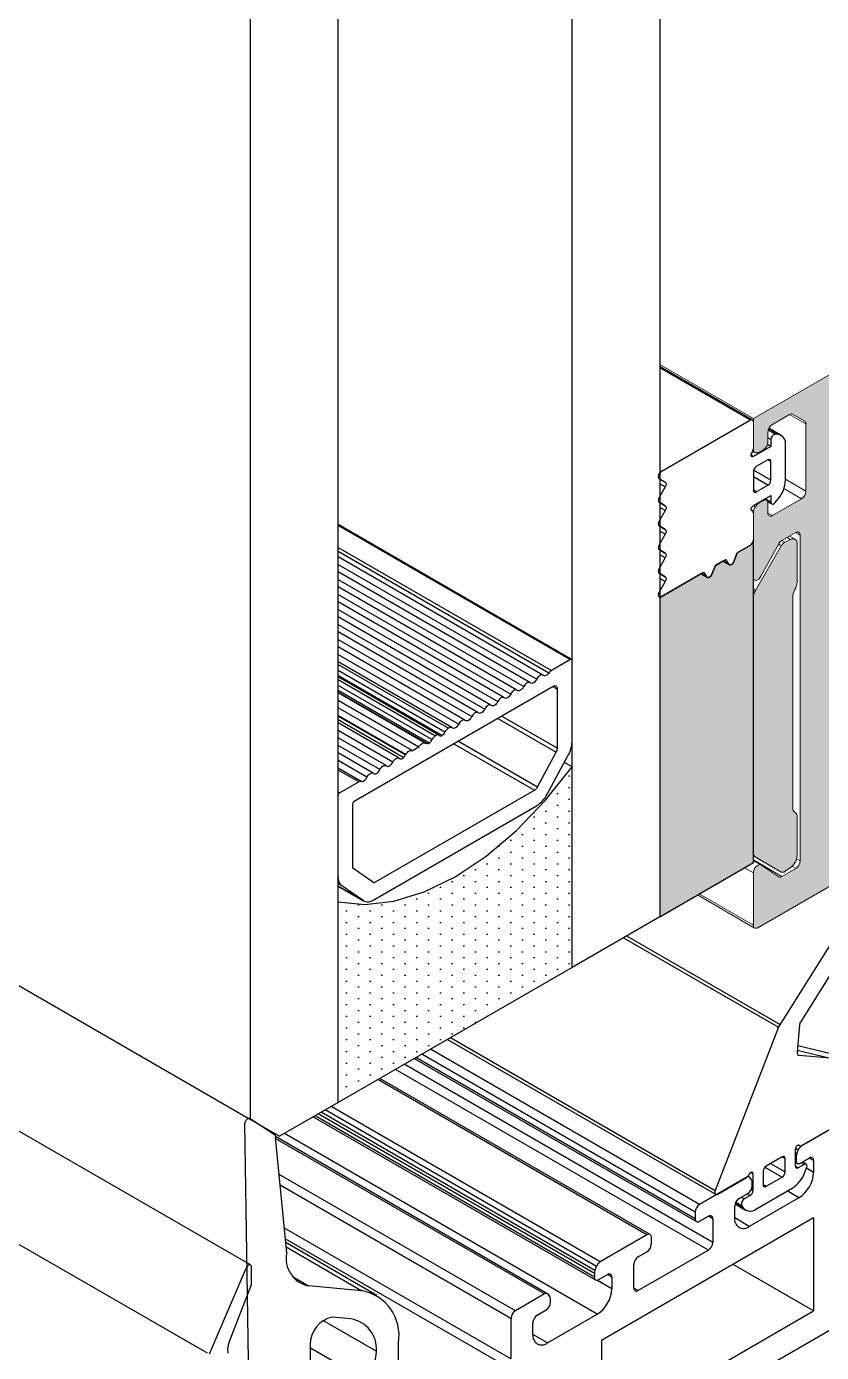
# Model space of a CAD drawing. Header units: millimetres. Extents: x 12 to 3612, y 18 to 315.
# Drawn here: x 387.4 to 408.93, y 97.97 to 133.88 of the extents above; entities that cross this region are included whole.
import ezdxf

# ---------------------------------------------------------------- set-up
doc = ezdxf.new("R2010")
doc.units = ezdxf.units.MM
doc.linetypes.add('SLD-Katı', pattern=[0])
doc.layers.add('Aksesuar', color=7, linetype='Continuous')

# ---------------------------------------------------------------- blocks, each defined once
blk = doc.blocks.new('MN50ICV_F.G.')
h = blk.add_hatch(color=253)
h.paths.add_polyline_path([(-51.819, 409.517), (-51.819, 412.536, -0.243738), (-51.7, 412.741), (-48.175, 414.776, -0.690003), (-48.056, 414.708), (-48.056, 413.061, 0.267682), (-48.021, 412.984), (-47.932, 412.933, -0.26749), (-47.898, 412.856), (-47.898, 412.489, -0.127991), (-47.932, 412.372), (-48.021, 412.218, 0.128085), (-48.056, 412.101), (-48.056, 411.781, 0.689964), (-47.858, 411.666), (-46.416, 412.499, 0.16346), (-46.313, 412.627), (-46.29, 412.686, 0.0915), (-46.274, 412.764), (-46.274, 413.13, 0.689886), (-46.393, 413.198), (-46.789, 412.969, 0.050071), (-46.82, 412.947), (-47.233, 412.581), (-47.264, 412.558), (-47.295, 412.545), (-47.323, 412.542), (-47.348, 412.55), (-47.367, 412.567), (-47.379, 412.594), (-47.383, 412.627), (-47.379, 412.665), (-47.268, 413.206, 0.050236), (-47.264, 413.244), (-47.264, 413.382, 0.065205), (-47.268, 413.415), (-47.379, 413.828, -0.296108), (-47.264, 414.067), (-43.422, 416.285), (-43.304, 416.491), (-43.185, 416.422), (-39.343, 418.64), (-39.316, 418.652), (-39.29, 418.656), (-39.268, 418.652), (-39.249, 418.641), (-39.235, 418.622), (-39.226, 418.597), (-39.224, 418.567), (-39.228, 418.534), (-39.339, 417.993, 0.050309), (-39.343, 417.955), (-39.343, 417.816, 0.065255), (-39.339, 417.783), (-39.228, 417.37, -0.345646), (-39.374, 417.118), (-39.787, 417.007, 0.06496), (-39.818, 416.994), (-40.214, 416.765, 0.243699), (-40.333, 416.559), (-40.333, 416.193, 0.152556), (-40.317, 416.134), (-40.294, 416.101, 0.407634), (-40.191, 416.092), (-38.907, 416.834, 0.243719), (-38.709, 417.177), (-38.709, 418.161, -0.128023), (-38.675, 418.278), (-38.586, 418.431, 0.128085), (-38.551, 418.549), (-38.551, 419.097), (-37.244, 419.852), (-37.244, 419.558), (-37.242, 419.524), (-37.235, 419.494), (-37.223, 419.468), (-37.208, 419.447), (-37.189, 419.431), (-37.166, 419.421), (-37.141, 419.417), (-37.114, 419.418), (-36.928, 419.447, 0.316635), (-36.769, 419.668), (-36.769, 420.126), (-36.095, 420.515), (-36.095, 413.657), (-36.769, 413.268), (-36.769, 413.68), (-36.773, 413.713), (-36.785, 413.739), (-36.803, 413.757), (-36.828, 413.764), (-36.857, 413.761), (-36.887, 413.748), (-36.918, 413.726), (-36.947, 413.696), (-37.105, 413.499, 0.16349), (-37.165, 413.346), (-37.165, 412.793), (-37.165, 412.32, 0.080954), (-37.165, 412.296, 0.316258), (-37.105, 412.235), (-36.947, 412.221, 0.363865), (-36.769, 412.443), (-36.769, 412.626), (-36.293, 412.9, -0.689954), (-36.095, 412.786), (-36.095, 411.231, -0.243719), (-36.293, 410.888), (-36.769, 410.613), (-36.769, 410.796), (-36.773, 410.83), (-36.785, 410.856), (-36.803, 410.873), (-36.828, 410.881), (-36.857, 410.878), (-36.887, 410.865), (-36.918, 410.843), (-36.947, 410.812), (-37.105, 410.615, 0.16349), (-37.165, 410.462), (-37.165, 409.927), (-37.165, 409.836), (-35.501, 410.796, 0.243736), (-35.382, 411.002), (-35.382, 436.019), (-55.383, 424.473), (-55.383, 424.397, -0.080558), (-55.383, 424.381), (-55.383, 423.644), (-55.383, 423.63, 0.40761), (-55.324, 423.546), (-55.284, 423.542, 0.152561), (-55.225, 423.558), (-55.106, 423.627, 0.24371), (-54.987, 423.832), (-54.987, 424.107, -0.243711), (-54.868, 424.313), (-54.403, 424.581, -0.267609), (-54.319, 424.59), (-53.992, 424.401, -0.267569), (-53.957, 424.324), (-53.957, 422.506, -0.243728), (-54.076, 422.3), (-54.868, 421.843, -0.69), (-54.987, 421.912), (-54.987, 422.186, 0.689978), (-55.106, 422.255), (-55.225, 422.186, 0.091545), (-55.284, 422.133), (-55.324, 422.084, 0.162705), (-55.383, 421.932, -0.07011), (-55.383, 421.917), (-55.383, 421.18), (-55.383, 420.174), (-55.378, 420.136), (-55.362, 420.108), (-55.338, 420.092), (-55.308, 420.09), (-55.273, 420.1), (-55.238, 420.124), (-55.205, 420.157), (-55.177, 420.199), (-54.694, 421.077, -0.132743), (-54.607, 421.171), (-54.235, 421.386, -0.689932), (-54.116, 421.317), (-54.116, 412.49, -0.243729), (-54.235, 412.284), (-54.607, 412.069, -0.285132), (-54.694, 412.063), (-55.177, 412.382), (-55.205, 412.392), (-55.238, 412.388), (-55.273, 412.37), (-55.308, 412.341), (-55.338, 412.303), (-55.362, 412.259), (-55.378, 412.214), (-55.383, 412.17), (-55.383, 410.752, 0.689978), (-55.264, 410.684), (-52.73, 412.147, -0.690003), (-52.611, 412.078), (-52.611, 409.06, 0.689991), (-52.492, 408.991), (-51.937, 409.311, 0.243734)])
h.paths.add_polyline_path([(-53.324, 424.838), (-36.095, 434.784), (-36.095, 421.43), (-38.432, 420.081, -0.689997), (-38.551, 420.149), (-38.551, 421.018, 0.689997), (-38.67, 421.087), (-39.145, 420.812, 0.243736), (-39.264, 420.607), (-39.264, 419.738, -0.243734), (-39.383, 419.532), (-47.422, 414.891), (-47.422, 415.897, 0.690003), (-47.541, 415.965), (-53.324, 412.627)], flags=16)
for color, points in [(254, [(-54.314, 413.934), (-54.314, 419.644, -0.129387), (-54.254, 419.842, 0.1294), (-54.195, 420.04), (-54.195, 421.073), (-54.198, 421.113), (-54.208, 421.148), (-54.225, 421.177), (-54.247, 421.197), (-54.274, 421.21), (-54.305, 421.214), (-54.34, 421.21), (-54.376, 421.196), (-54.53, 421.123, 0.14646), (-54.625, 421.029), (-55.325, 419.815, 0.12804), (-55.383, 419.62), (-55.383, 412.724, 0.267603), (-55.325, 412.595), (-54.625, 412.191, 0.284943), (-54.53, 412.206), (-54.376, 412.31, 0.228615), (-54.195, 412.643), (-54.195, 413.676, 0.272522), (-54.254, 413.805, -0.272567)]), (0, [(-55.383, 412.724), (-55.383, 421.18, -0.243727), (-55.462, 421.043), (-55.817, 420.838), (-55.909, 420.602), (-55.921, 420.576), (-55.938, 420.552), (-55.957, 420.532), (-55.977, 420.517), (-55.998, 420.508), (-56.017, 420.506), (-56.033, 420.511), (-56.208, 420.612), (-56.411, 420.495), (-56.503, 420.259), (-56.515, 420.233), (-56.532, 420.209), (-56.551, 420.189), (-56.571, 420.174), (-56.592, 420.165), (-56.611, 420.163), (-56.627, 420.168), (-56.802, 420.269), (-57.878, 419.648), (-57.901, 419.639), (-57.918, 419.638), (-57.918, 410.981), (-55.383, 412.445), (-55.383, 412.696, -0.049093)])]:
    blk.add_hatch(color=color).paths.add_polyline_path(points)
at = {"layer": 'Aksesuar'}
h = blk.add_hatch(dxfattribs=at)
h.set_pattern_fill('DOTS', color=253, scale=0.2, angle=90)
h.set_pattern_definition([(90, (1216.48986, -6036.8666), (-0.3175, 0.15875), [0, -0.3175])])
h.paths.add_polyline_path([(-66.631, 405.951), (-60.294, 409.609), (-60.294, 415.041), (-61.02, 414.129), (-61.802, 413.316), (-62.623, 412.623), (-63.463, 412.064), (-64.302, 411.653), (-65.123, 411.399), (-65.905, 411.308), (-66.631, 411.383)])
at = {"color": 35}
for p, q in [((-139.345, 446.1), (-69.007, 405.494)), ((-69.009, 401.55), (-142.724, 444.148)), ((-55.406, 424.433), (-57.918, 425.882)), ((-55.462, 424.427), (-57.918, 425.845)), ((-55.462, 424.427), (-57.878, 423.032)), ((-54.789, 424.049), (-54.98, 424.159)), ((-54.71, 424.042), (-54.968, 424.191)), ((-54.628, 424.016), (-54.961, 424.209)), ((-54.908, 423.718), (-55.383, 423.444)), ((-54.908, 423.718), (-54.998, 423.77)), ((-54.908, 423.901), (-54.987, 423.947)), ((-54.908, 423.901), (-54.908, 423.718)), ((-54.71, 424.042), (-54.789, 424.049)), ((-54.512, 422.807), (-54.512, 423.76)), ((-55.383, 423.444), (-55.442, 423.478)), ((-54.987, 423.352), (-55.304, 423.169)), ((-54.908, 423.306), (-54.987, 423.352)), ((-57.878, 423.032), (-57.918, 423.055)), ((-55.383, 423.032), (-55.383, 422.529)), ((-54.908, 422.803), (-55.376, 423.074)), ((-54.908, 422.803), (-54.908, 423.306)), ((-57.934, 422.844), (-57.769, 422.748)), ((-57.769, 422.748), (-57.918, 422.834)), ((-57.769, 422.619), (-57.918, 422.705)), ((-54.987, 422.666), (-55.383, 422.895)), ((-55.304, 422.483), (-54.987, 422.666)), ((-57.769, 422.619), (-57.934, 422.333)), ((-55.304, 422.483), (-55.383, 422.529)), ((-55.383, 422.117), (-54.908, 422.392)), ((-54.908, 422.209), (-55.066, 422.3)), ((-54.908, 422.392), (-54.908, 422.209)), ((-54.789, 422.198), (-54.71, 422.297)), ((-57.934, 422.204), (-57.769, 422.108)), ((-57.769, 421.979), (-57.934, 421.693)), ((-57.769, 422.108), (-57.918, 422.194)), ((-57.769, 421.979), (-57.918, 422.065)), ((-55.406, 421.969), (-55.435, 421.985)), ((-55.417, 421.973), (-55.432, 421.981)), ((-54.991, 422.219), (-54.885, 422.158)), ((-57.934, 421.563), (-57.769, 421.468)), ((-57.769, 421.468), (-57.918, 421.554)), ((-57.769, 421.339), (-57.934, 421.052)), ((-57.769, 421.339), (-57.918, 421.424)), ((-57.934, 420.923), (-57.769, 420.828)), ((-57.769, 420.828), (-57.918, 420.914)), ((-55.909, 420.602), (-55.817, 420.838)), ((-57.769, 420.698), (-57.934, 420.412)), ((-57.769, 420.698), (-57.918, 420.784)), ((-56.503, 420.259), (-56.411, 420.495)), ((-56.411, 420.495), (-56.137, 420.653)), ((-56.208, 420.612), (-56.033, 420.511)), ((-56.046, 420.523), (-56.204, 420.614)), ((-56.137, 420.653), (-56.046, 420.523)), ((-57.934, 420.283), (-57.769, 420.187)), ((-57.769, 420.187), (-57.918, 420.273)), ((-57.769, 420.058), (-57.918, 420.144)), ((-57.878, 419.648), (-56.731, 420.31)), ((-56.802, 420.269), (-56.627, 420.168)), ((-56.64, 420.18), (-56.798, 420.271)), ((-56.731, 420.31), (-56.64, 420.18)), ((-57.769, 420.058), (-57.934, 419.772)), ((-54.717, 407.955), (-52.807, 410.996)), ((-58.817, 410.462), (-54.655, 408.06)), ((-58.902, 410.413), (-54.703, 407.989)), ((-53.185, 409.595), (-54.109, 408.123)), ((-54.703, 407.989), (-56.418, 403.569)), ((-54.135, 408.042), (-54.197, 407.322)), ((-63.671, 407.66), (-56.405, 403.466)), ((-63.588, 407.708), (-56.418, 403.569)), ((-54.193, 407.369), (-53.29, 407.149)), ((-54.182, 407.495), (-53.204, 407.257)), ((-53.29, 407.149), (-54.15, 407.226)), ((-69.017, 405.52), (-68.355, 405.082)), ((-68.968, 393.016), (-69.154, 405.382)), ((-68.024, 401.877), (-68.323, 405.002)), ((-54.244, 404.23), (-54.244, 404.687)), ((-54.601, 404.481), (-55.037, 404.229)), ((-54.601, 404.481), (-54.521, 404.435)), ((-54.521, 404.069), (-54.521, 404.435)), ((-54.087, 404.32), (-54.008, 404.275)), ((-53.952, 404.28), (-54.054, 404.339)), ((-55.453, 404.058), (-55.394, 404.023)), ((-55.394, 404.023), (-55.394, 403.566)), ((-55.117, 404.092), (-55.117, 403.726)), ((-55.069, 404.203), (-54.601, 403.932)), ((-54.918, 404.298), (-54.521, 404.069)), ((-54.244, 404.23), (-54.165, 404.184)), ((-54.008, 404.275), (-54.165, 404.184)), ((-53.985, 404.059), (-53.939, 404.177)), ((-56.349, 403.472), (-55.567, 403.923)), ((-55.311, 403.065), (-54.328, 403.632)), ((-55.117, 403.726), (-55.037, 403.68)), ((-55.037, 403.68), (-54.601, 403.932)), ((-55.858, 403.252), (-55.7, 403.16)), ((-55.711, 403.383), (-55.631, 403.337)), ((-55.473, 403.429), (-55.631, 403.337)), ((-55.552, 403.474), (-55.473, 403.429)), ((-55.439, 403.592), (-55.394, 403.566)), ((-55.879, 403.203), (-55.591, 403.037)), ((-55.872, 403.221), (-55.654, 403.095)), ((-55.7, 403.16), (-55.654, 403.095)), ((-65.578, 400.728), (-68.051, 402.155)), ((-68.039, 402.039), (-65.988, 400.854)), ((-67.865, 401.234), (-67.431, 400.983)), ((-65.988, 400.854), (-67.431, 400.983)), ((-67.034, 400.051), (-65.595, 399.22)), ((-66.285, 400.089), (-66.789, 400.134)), ((-67.383, 397.833), (-67.383, 399.395)), ((-67.383, 399.305), (-65.99, 398.5)), ((-64.998, 398.616), (-64.998, 399.446))]:
    blk.add_line(p, q, dxfattribs=at)
blk.add_line((-70.169, 399.159), (-145.469, 442.563))
at = {"color": 7, "linetype": 'SLD-Katı', "lineweight": 15, "ltscale": 10}
for p, q in [((-55.383, 424.473), (-35.382, 436.019)), ((-55.383, 424.473), (-57.918, 425.936)), ((-55.383, 423.63), (-55.383, 424.473)), ((-54.868, 424.313), (-54.403, 424.581)), ((-54.319, 424.59), (-53.992, 424.401)), ((-55.383, 423.644), (-55.383, 424.381)), ((-54.987, 423.832), (-54.987, 424.107)), ((-53.957, 422.506), (-53.957, 424.324)), ((-55.398, 423.582), (-55.348, 423.553)), ((-55.284, 423.542), (-55.324, 423.546)), ((-55.225, 423.558), (-55.106, 423.627)), ((-55.022, 422.263), (-55.076, 422.294)), ((-54.868, 421.843), (-54.076, 422.3)), ((-55.383, 421.931), (-55.383, 420.174)), ((-55.383, 421.18), (-55.383, 421.917)), ((-55.324, 422.084), (-55.284, 422.133)), ((-55.225, 422.186), (-55.106, 422.255)), ((-54.987, 422.186), (-54.987, 421.912)), ((-54.607, 421.171), (-54.235, 421.386)), ((-54.376, 421.196), (-54.53, 421.123)), ((-54.253, 421.201), (-54.403, 421.288)), ((-54.116, 421.317), (-54.116, 412.49)), ((-54.625, 421.029), (-55.325, 419.815)), ((-55.177, 420.199), (-54.694, 421.077)), ((-54.195, 420.04), (-54.195, 421.073)), ((-55.383, 420.117), (-55.348, 420.097)), ((-55.383, 419.62), (-55.383, 412.724)), ((-54.314, 413.934), (-54.314, 419.644)), ((-57.918, 414.092), (-57.918, 414.092)), ((-57.918, 413.965), (-57.918, 413.965)), ((-54.195, 412.643), (-54.195, 413.676)), ((-54.625, 412.191), (-55.383, 412.629)), ((-55.325, 412.595), (-54.625, 412.191)), ((-55.18, 412.384), (-55.383, 412.501)), ((-55.177, 412.382), (-54.694, 412.063)), ((-54.235, 412.284), (-54.607, 412.069)), ((-54.53, 412.206), (-54.376, 412.31)), ((-57.918, 412.159), (-57.918, 412.159)), ((-55.383, 412.17), (-55.383, 410.752)), ((-55.264, 410.684), (-52.73, 412.147)), ((-56.898, 411.57), (-55.348, 410.675))]:
    blk.add_line(p, q, dxfattribs=at)
at = {"color": 8, "linetype": 'SLD-Katı', "lineweight": 15, "ltscale": 10}
for p, q in [((-53.957, 424.324), (-54.403, 424.581)), ((-53.992, 424.401), (-54.321, 424.591)), ((-55.383, 423.63), (-55.384, 423.631)), ((-53.957, 422.506), (-54.512, 422.826)), ((-54.076, 422.3), (-54.554, 422.576)), ((-55.383, 421.931), (-55.384, 421.932)), ((-55.324, 422.084), (-55.382, 422.118)), ((-55.284, 422.133), (-55.32, 422.154)), ((-55.225, 422.186), (-55.244, 422.197)), ((-55.106, 422.255), (-55.126, 422.266)), ((-54.868, 421.843), (-54.987, 421.912)), ((-54.376, 421.196), (-54.469, 421.25)), ((-54.116, 421.317), (-54.235, 421.386)), ((-54.625, 421.029), (-54.697, 421.071)), ((-54.53, 421.123), (-54.61, 421.169)), ((-55.325, 419.815), (-55.383, 419.849)), ((-57.918, 414.187), (-57.918, 414.187)), ((-57.918, 414.092), (-57.918, 414.092)), ((-57.918, 413.633), (-57.918, 413.633)), ((-55.325, 412.595), (-55.383, 412.629)), ((-55.383, 412.17), (-55.621, 412.307)), ((-54.607, 412.069), (-55.383, 412.517)), ((-54.235, 412.284), (-54.335, 412.343)), ((-54.116, 412.49), (-54.21, 412.545)), ((-57.918, 412.216), (-57.918, 412.216)), ((-55.383, 410.752), (-56.849, 411.598))]:
    blk.add_line(p, q, dxfattribs=at)
at = {"color": 30}
for p, q in [((-55.817, 420.838), (-55.462, 421.043)), ((-54.156, 404.798), (-54.127, 404.781)), ((-54.151, 404.797), (-54.136, 404.788))]:
    blk.add_line(p, q, dxfattribs=at)
at = {"color": 31}
for p, q in [((-56.958, 402.983), (-64.365, 407.259)), ((-56.839, 403.189), (-64.127, 407.397)), ((-56.601, 401.954), (-65.078, 406.848)), ((-56.482, 402.16), (-64.84, 406.985)), ((-64.573, 407.14), (-56.923, 402.723)), ((-56.958, 402.8), (-64.523, 407.168)), ((-58.265, 402.366), (-65.553, 406.573)), ((-58.181, 402.374), (-65.504, 406.602)), ((-59.53, 401.635), (-66.819, 405.843)), ((-67.305, 405.562), (-59.656, 401.146)), ((-59.69, 401.223), (-67.256, 405.59)), ((-59.69, 401.323), (-67.169, 405.641)), ((-59.675, 401.401), (-67.094, 405.684)), ((-59.633, 401.507), (-66.981, 405.749)), ((-54.071, 404.787), (-52.867, 405.482)), ((-52.799, 405.521), (-54.065, 404.79)), ((-59.611, 400.217), (-68.088, 405.11)), ((-60.955, 400.773), (-68.323, 405.027)), ((-61.039, 400.765), (-68.32, 404.968)), ((-54.168, 404.662), (-54.242, 404.705)), ((-54.209, 404.556), (-54.244, 404.576)), ((-54.225, 404.478), (-54.244, 404.489)), ((-54.225, 404.378), (-54.244, 404.389)), ((-54.244, 404.332), (-54.19, 404.301)), ((-54.225, 404.478), (-54.225, 404.378)), ((-54.209, 404.556), (-54.168, 404.662)), ((-54.106, 404.309), (-53.868, 404.446)), ((-53.75, 404.378), (-53.868, 404.446)), ((-53.75, 404.378), (-53.75, 404.058)), ((-61.829, 400.308), (-68.227, 404.002)), ((-53.75, 404.058), (-53.942, 404.169)), ((-61.948, 400.102), (-68.199, 403.711)), ((-55.573, 403.92), (-56.839, 403.189)), ((-55.489, 403.928), (-55.532, 403.953)), ((-55.429, 403.852), (-55.47, 403.91)), ((-55.413, 403.692), (-55.413, 403.792)), ((-55.77, 403.349), (-55.532, 403.486)), ((-54.146, 403.372), (-55.492, 402.594)), ((-54.146, 403.372), (-54.463, 403.555)), ((-56.958, 402.983), (-56.958, 402.8)), ((-55.888, 402.823), (-55.888, 403.143)), ((-61.948, 399.005), (-68.088, 402.55)), ((-53.75, 402.823), (-59.492, 399.508)), ((-56.839, 402.732), (-56.601, 402.869)), ((-56.482, 402.8), (-56.601, 402.869)), ((-56.482, 402.8), (-56.482, 402.16)), ((-55.492, 402.594), (-55.888, 402.823)), ((-53.75, 402.823), (-53.75, 400.307)), ((-62.067, 398.799), (-68.061, 402.259)), ((-58.265, 402.366), (-59.53, 401.635)), ((-58.146, 402.114), (-58.146, 402.297)), ((-56.601, 401.954), (-58.502, 400.857)), ((-58.502, 401.771), (-58.265, 401.909)), ((-50.264, 401.542), (-66.582, 392.122)), ((-59.675, 401.401), (-59.633, 401.507)), ((-58.621, 400.925), (-58.621, 401.566)), ((-53.75, 400.307), (-55.928, 401.565)), ((-59.69, 401.323), (-59.69, 401.223)), ((-59.215, 400.902), (-59.623, 401.138)), ((-59.572, 401.154), (-59.334, 401.291)), ((-59.215, 401.223), (-59.334, 401.291)), ((-59.215, 401.223), (-59.215, 400.902)), ((-61.039, 400.765), (-61.829, 400.308)), ((-60.895, 400.697), (-60.936, 400.755)), ((-58.502, 400.857), (-58.621, 400.925)), ((-60.879, 400.537), (-60.879, 400.637)), ((-61.948, 400.102), (-61.948, 399.005)), ((-61.235, 400.194), (-60.997, 400.331)), ((-60.958, 399.439), (-59.611, 400.217)), ((-59.492, 396.992), (-53.75, 400.307)), ((-61.354, 399.668), (-61.354, 399.988)), ((-60.958, 399.439), (-61.354, 399.668)), ((-59.492, 399.508), (-59.492, 396.992))]:
    blk.add_line(p, q, dxfattribs=at)
at = {"color": 35, "flags": 128}
for points in [[(-55.383, 423.444), (-55.402, 423.436), (-55.418, 423.437), (-55.431, 423.445), (-55.44, 423.459), (-55.442, 423.479), (-55.439, 423.502), (-55.431, 423.526), (-55.417, 423.549)], [(-57.878, 423.032), (-57.901, 423.015), (-57.922, 422.992), (-57.939, 422.964), (-57.951, 422.934), (-57.957, 422.904), (-57.956, 422.878), (-57.948, 422.857), (-57.934, 422.844)], [(-57.769, 422.748), (-57.759, 422.74), (-57.752, 422.729), (-57.747, 422.714), (-57.746, 422.697), (-57.747, 422.678), (-57.752, 422.659), (-57.759, 422.639), (-57.769, 422.619)], [(-57.934, 422.333), (-57.944, 422.313), (-57.951, 422.293), (-57.956, 422.274), (-57.957, 422.255), (-57.956, 422.238), (-57.951, 422.223), (-57.944, 422.212), (-57.934, 422.204)], [(-57.769, 422.108), (-57.759, 422.1), (-57.752, 422.088), (-57.747, 422.074), (-57.746, 422.057), (-57.747, 422.038), (-57.752, 422.018), (-57.759, 421.998), (-57.769, 421.979)], [(-55.417, 421.973), (-55.431, 421.98), (-55.439, 421.994), (-55.442, 422.014), (-55.44, 422.037), (-55.431, 422.061), (-55.418, 422.084), (-55.402, 422.103), (-55.383, 422.117)], [(-54.908, 422.209), (-54.905, 422.187), (-54.897, 422.169), (-54.885, 422.158), (-54.868, 422.153), (-54.849, 422.154), (-54.829, 422.163), (-54.808, 422.178), (-54.789, 422.198)], [(-57.934, 421.693), (-57.944, 421.673), (-57.951, 421.653), (-57.956, 421.633), (-57.957, 421.615), (-57.956, 421.598), (-57.951, 421.583), (-57.944, 421.571), (-57.934, 421.563)], [(-57.769, 421.468), (-57.759, 421.46), (-57.752, 421.448), (-57.747, 421.434), (-57.746, 421.417), (-57.747, 421.398), (-57.752, 421.378), (-57.759, 421.358), (-57.769, 421.339)], [(-57.934, 421.052), (-57.944, 421.033), (-57.951, 421.013), (-57.956, 420.993), (-57.957, 420.974), (-57.956, 420.957), (-57.951, 420.943), (-57.944, 420.931), (-57.934, 420.923)], [(-57.769, 420.828), (-57.759, 420.819), (-57.752, 420.808), (-57.747, 420.793), (-57.746, 420.776), (-57.747, 420.758), (-57.752, 420.738), (-57.759, 420.718), (-57.769, 420.698)], [(-56.046, 420.523), (-56.033, 420.511), (-56.017, 420.506), (-55.998, 420.508), (-55.977, 420.517), (-55.957, 420.532), (-55.938, 420.552), (-55.921, 420.576), (-55.909, 420.602)], [(-57.934, 420.412), (-57.944, 420.393), (-57.951, 420.373), (-57.956, 420.353), (-57.957, 420.334), (-57.956, 420.317), (-57.951, 420.303), (-57.944, 420.291), (-57.934, 420.283)], [(-57.769, 420.187), (-57.759, 420.179), (-57.752, 420.168), (-57.747, 420.153), (-57.746, 420.136), (-57.747, 420.117), (-57.752, 420.098), (-57.759, 420.078), (-57.769, 420.058)], [(-56.64, 420.18), (-56.627, 420.168), (-56.611, 420.163), (-56.592, 420.165), (-56.571, 420.174), (-56.551, 420.189), (-56.532, 420.209), (-56.515, 420.233), (-56.503, 420.259)], [(-57.934, 419.772), (-57.948, 419.742), (-57.956, 419.712), (-57.957, 419.685), (-57.951, 419.662), (-57.939, 419.646), (-57.922, 419.638), (-57.901, 419.639), (-57.878, 419.648)], [(-54.197, 407.322), (-54.197, 407.303), (-54.195, 407.286), (-54.191, 407.269), (-54.186, 407.255), (-54.178, 407.244), (-54.169, 407.235), (-54.159, 407.229), (-54.15, 407.226)], [(-69.154, 405.382), (-69.15, 405.41), (-69.139, 405.44), (-69.123, 405.469), (-69.103, 405.494), (-69.08, 405.513), (-69.057, 405.524), (-69.035, 405.526), (-69.017, 405.52)], [(-55.394, 404.023), (-55.397, 404.043), (-55.405, 404.057), (-55.419, 404.065), (-55.435, 404.065), (-55.454, 404.057), (-55.472, 404.043), (-55.489, 404.023), (-55.502, 404)], [(-53.939, 404.177), (-53.931, 404.204), (-53.928, 404.229), (-53.931, 404.251), (-53.939, 404.268), (-53.952, 404.28), (-53.968, 404.285), (-53.987, 404.283), (-54.008, 404.275)], [(-56.418, 403.569), (-56.426, 403.542), (-56.429, 403.517), (-56.426, 403.495), (-56.418, 403.478), (-56.405, 403.466), (-56.389, 403.461), (-56.37, 403.463), (-56.349, 403.472)]]:
    blk.add_lwpolyline(points, dxfattribs=at)
at = {"color": 7, "linetype": 'SLD-Katı', "lineweight": 15, "ltscale": 10, "flags": 128}
for points in [[(-54.195, 421.073), (-54.198, 421.113), (-54.208, 421.148), (-54.225, 421.177), (-54.247, 421.197), (-54.274, 421.21), (-54.305, 421.214), (-54.34, 421.21), (-54.376, 421.196)], [(-55.177, 420.199), (-55.205, 420.157), (-55.238, 420.124), (-55.273, 420.1), (-55.308, 420.09), (-55.338, 420.092), (-55.362, 420.108), (-55.378, 420.136), (-55.383, 420.174)], [(-55.383, 412.17), (-55.378, 412.214), (-55.362, 412.259), (-55.338, 412.303), (-55.308, 412.341), (-55.273, 412.37), (-55.238, 412.388), (-55.205, 412.392), (-55.177, 412.382)]]:
    blk.add_lwpolyline(points, dxfattribs=at)
blk.add_lwpolyline([(-55.383, 412.724), (-55.383, 421.18, -0.243727), (-55.462, 421.043), (-55.817, 420.838), (-55.909, 420.602), (-55.921, 420.576), (-55.938, 420.552), (-55.957, 420.532), (-55.977, 420.517), (-55.998, 420.508), (-56.017, 420.506), (-56.033, 420.511), (-56.208, 420.612), (-56.411, 420.495), (-56.503, 420.259), (-56.515, 420.233), (-56.532, 420.209), (-56.551, 420.189), (-56.571, 420.174), (-56.592, 420.165), (-56.611, 420.163), (-56.627, 420.168), (-56.802, 420.269), (-57.878, 419.648), (-57.901, 419.639), (-57.918, 419.638), (-57.918, 410.981), (-55.383, 412.445), (-55.383, 412.696, -0.049093)], format="xyb", close=True)
at = {"color": 30, "flags": 128}
blk.add_lwpolyline([(-54.136, 404.788), (-54.149, 404.797), (-54.166, 404.797), (-54.184, 404.79), (-54.203, 404.776), (-54.219, 404.757), (-54.233, 404.734), (-54.241, 404.71), (-54.244, 404.687)], dxfattribs=at)
at = {"color": 35, "flags": 128}
blk.add_lwpolyline([(-69.614, 399.164), (-69.618, 399.27), (-69.601, 399.387), (-69.564, 399.508), (-68.988, 400.993, 0.091518), (-68.977, 401.047), (-68.977, 401.494), (-68.981, 401.52), (-68.992, 401.54), (-69.009, 401.55), (-69.031, 401.552), (-69.056, 401.543), (-69.08, 401.526), (-69.103, 401.501), (-69.122, 401.471), (-70.125, 399.134, 0.11616)], format="xyb", dxfattribs=at)
at = {"color": 35}
for centre, radius, start, end in [((-55.431, 424.389), 0.0489, 350.7886, 129.1969), ((-54.76, 423.904), 0.148, 101.2205, 181.1909), ((-54.755, 423.8), 0.246, 350.7482, 79.4533), ((-55.552, 423.651), 0.169, 322.9905, 357.5541), ((-54.956, 423.314), 0.0489, 350.7845, 129.2085), ((-55.211, 423.024), 0.172, 122.6015, 177.396), ((-55.08, 422.811), 0.172, 302.6068, 357.3945), ((-55.371, 422.847), 0.86, 320.2275, 357.3611), ((-55.335, 422.521), 0.0489, 170.7859, 309.2034), ((-55.434, 421.925), 0.051, 351.8373, 71.0935), ((-54.53, 407.923), 0.185, 132.3571, 158.9505), ((-53.951, 408.027), 0.185, 148.6393, 175.2872), ((-68.411, 405.013), 0.089, 352.7949, 50.6247), ((-54.57, 404.443), 0.0489, 350.7827, 129.2065), ((-54.945, 404.084), 0.172, 122.6061, 177.3939), ((-54.693, 404.077), 0.172, 302.6038, 357.3962), ((-54.791, 404.356), 0.86, 302.6395, 339.7727), ((-54.196, 404.222), 0.0489, 170.7868, 309.2024), ((-55.068, 403.718), 0.0489, 170.7868, 309.2024), ((-55.56, 403.208), 0.148, 118.8103, 198.7776), ((-55.566, 403.574), 0.172, 302.6038, 357.3962), ((-55.467, 403.255), 0.246, 220.532, 309.2455), ((-67.283, 401.725), 0.756, 168.4216, 258.7492), ((-66.213, 399.644), 1.232, 350.7476, 79.4536), ((-66.646, 399.41), 0.738, 101.2179, 181.193), ((-66.415, 399.278), 0.822, 355.9827, 80.8662), ((-66.445, 399.218), 0.85, 302.3586, 0.1159)]:
    blk.add_arc(centre, radius, start, end, dxfattribs=at)
at = {"color": 7, "linetype": 'SLD-Katı', "lineweight": 15, "ltscale": 100}
for centre, radius, start, end in [((-54.353, 424.513), 0.0845, 65.6873, 125.6146), ((-54.729, 424.095), 0.258, 122.6072, 177.3937), ((-54.041, 424.333), 0.0845, 354.3826, 54.3013), ((-55.245, 423.844), 0.258, 302.6073, 357.3935), ((-55.31, 423.618), 0.0739, 170.7496, 259.4548), ((-55.28, 423.645), 0.103, 267.6484, 302.3453), ((-55.059, 422.198), 0.0734, 350.7862, 129.2055), ((-54.215, 422.518), 0.258, 302.6053, 357.3955), ((-55.125, 421.919), 0.258, 140.2296, 177.3596), ((-55.112, 421.999), 0.219, 121.1018, 142.0241), ((-54.915, 421.9), 0.0734, 170.782, 309.2048), ((-54.188, 421.329), 0.0734, 350.7873, 129.1995), ((-54.477, 420.963), 0.245, 122.0633, 152.309), ((-54.42, 420.918), 0.232, 118.2678, 151.5969), ((-54.979, 419.606), 0.404, 148.8566, 178.0422), ((-53.909, 419.63), 0.405, 148.522, 178.0115), ((-54.6, 420.054), 0.405, 328.5207, 358.0131), ((-54.174, 413.92), 0.14, 174.2337, 235.2199), ((-54.334, 413.69), 0.14, 354.2371, 55.2138), ((-55.243, 412.71), 0.141, 174.3788, 234.3048), ((-54.63, 412.664), 0.435, 305.6889, 357.1985), ((-54.374, 412.502), 0.258, 302.6044, 357.3948), ((-54.656, 412.136), 0.0826, 242.4712, 306.1295), ((-54.589, 412.274), 0.0906, 247.1139, 310.732), ((-55.311, 410.741), 0.0734, 170.7862, 309.2055)]:
    blk.add_arc(centre, radius, start, end, dxfattribs=at)
at = {"color": 30}
for centre, radius, start, end in [((-55.555, 421.188), 0.172, 302.6056, 357.3956), ((-54.103, 404.827), 0.051, 228.8949, 308.1546), ((-55.658, 404.066), 0.169, 302.4519, 337.0041)]:
    blk.add_arc(centre, radius, start, end, dxfattribs=at)
at = {"color": 31}
for centre, radius, start, end in [((-53.926, 404.573), 0.258, 122.6339, 159.7758), ((-54.152, 404.366), 0.0734, 170.7865, 309.2077), ((-54.006, 404.474), 0.219, 157.9782, 178.8901), ((-53.822, 404.39), 0.0734, 350.7865, 129.1954), ((-54.61, 404.097), 0.861, 302.6053, 357.3944), ((-55.526, 403.862), 0.0739, 40.5273, 129.2544), ((-55.671, 403.704), 0.258, 302.6035, 357.3957), ((-55.516, 403.797), 0.103, 357.6451, 32.3566), ((-55.63, 403.131), 0.258, 122.6094, 177.3931), ((-56.7, 402.971), 0.258, 122.6035, 177.3957), ((-56.555, 402.812), 0.0734, 350.7865, 129.1954), ((-56.885, 402.789), 0.0734, 170.7843, 309.2074), ((-55.647, 402.784), 0.245, 170.7867, 309.2033), ((-58.218, 402.309), 0.0734, 350.7865, 129.2077), ((-58.404, 402.126), 0.258, 302.6035, 357.3949), ((-56.74, 402.172), 0.258, 302.6035, 357.3957), ((-59.391, 401.418), 0.258, 122.6343, 159.7754), ((-58.363, 401.554), 0.258, 122.6094, 177.3923), ((-59.618, 401.211), 0.0734, 170.7843, 309.2074), ((-59.472, 401.319), 0.219, 157.9806, 178.8914), ((-59.288, 401.234), 0.0734, 350.7887, 129.1956), ((-60.992, 400.707), 0.0739, 40.5286, 129.2553), ((-60.075, 400.942), 0.861, 302.6056, 357.3939), ((-58.549, 400.914), 0.0734, 170.7865, 309.2077), ((-61.137, 400.549), 0.258, 302.6035, 357.3957), ((-60.982, 400.641), 0.103, 357.6499, 32.3456), ((-61.69, 400.091), 0.258, 122.6045, 177.3939), ((-61.096, 399.976), 0.258, 122.6103, 177.3922), ((-61.112, 399.629), 0.245, 170.7876, 309.2031)]:
    blk.add_arc(centre, radius, start, end, dxfattribs=at)
at = {"layer": 'Aksesuar', "color": 143}
for p, q in [((-57.918, 494.038), (-57.918, 410.981)), ((-60.294, 409.609), (-60.294, 492.666)), ((-66.631, 405.951), (-66.631, 489.008)), ((-69.007, 405.494), (-69.007, 487.636)), ((-60.306, 417.948), (-66.631, 421.6)), ((-66.631, 421.581), (-60.334, 417.945)), ((-66.631, 420.983), (-60.852, 417.646)), ((-66.631, 420.877), (-60.921, 417.581)), ((-61.083, 417.525), (-66.631, 420.727)), ((-66.631, 420.523), (-61.25, 417.416)), ((-61.436, 417.321), (-66.631, 420.321)), ((-66.631, 420.116), (-61.602, 417.213)), ((-61.788, 417.118), (-66.631, 419.914)), ((-66.631, 419.709), (-61.955, 417.01)), ((-62.14, 416.915), (-66.631, 419.507)), ((-66.631, 419.302), (-62.307, 416.806)), ((-62.493, 416.711), (-66.631, 419.1)), ((-66.631, 418.895), (-62.66, 416.603)), ((-62.845, 416.508), (-66.631, 418.693)), ((-66.631, 418.489), (-63.012, 416.399)), ((-63.197, 416.304), (-66.631, 418.287)), ((-66.631, 418.082), (-63.364, 416.196)), ((-63.55, 416.101), (-66.631, 417.88)), ((-66.631, 417.814), (-63.639, 416.087)), ((-63.737, 415.981), (-66.631, 417.651)), ((-60.334, 417.945), (-60.852, 417.646)), ((-60.294, 415.721), (-60.294, 417.922)), ((-63.815, 415.886), (-66.631, 417.512)), ((-63.902, 415.898), (-66.631, 417.473)), ((-66.631, 417.407), (-63.991, 415.883)), ((-64.089, 415.777), (-66.631, 417.244)), ((-64.167, 415.683), (-66.631, 417.105)), ((-66.631, 417.066), (-64.222, 415.675)), ((-64.275, 415.682), (-66.631, 417.042)), ((-60.809, 417.214), (-66.195, 414.104)), ((-60.809, 417.214), (-60.69, 417.145)), ((-60.69, 415.546), (-60.69, 417.145)), ((-64.442, 415.574), (-66.631, 416.838)), ((-64.627, 415.479), (-66.631, 416.636)), ((-64.794, 415.37), (-66.631, 416.431)), ((-66.631, 416.413), (-64.809, 415.362)), ((-66.631, 416.324), (-64.849, 415.295)), ((-64.979, 415.275), (-66.631, 416.229)), ((-62.305, 416.35), (-60.721, 415.435)), ((-62.194, 416.414), (-60.69, 415.546)), ((-65.146, 415.167), (-66.631, 416.024)), ((-65.332, 415.072), (-66.631, 415.822)), ((-65.499, 414.964), (-66.631, 415.617)), ((-64.442, 415.574), (-64.618, 415.472)), ((-63.493, 415.664), (-61.314, 414.407)), ((-63.366, 415.738), (-61.226, 414.502)), ((-65.684, 414.869), (-66.631, 415.415)), ((-65.851, 414.76), (-66.631, 415.21)), ((-64.794, 415.37), (-64.809, 415.362)), ((-61.226, 414.502), (-60.721, 415.435)), ((-60.968, 414.299), (-60.397, 415.354)), ((-60.294, 415.041), (-60.502, 415.161)), ((-66.004, 414.646), (-66.631, 415.008)), ((-66.073, 414.632), (-66.631, 414.954)), ((-60.294, 409.609), (-60.294, 415.041)), ((-66.591, 414.333), (-66.073, 414.632)), ((-65.664, 411.896), (-61.314, 414.407)), ((-66.591, 414.333), (-66.631, 414.356)), ((-66.631, 412.063), (-66.631, 414.264)), ((-66.235, 412.292), (-66.235, 414.036)), ((-65.664, 411.438), (-61.261, 413.98)), ((-65.664, 411.896), (-66.235, 412.292)), ((-66.528, 411.815), (-66.631, 411.874)), ((-65.957, 411.419), (-66.631, 411.808)), ((-66.631, 411.807), (-65.944, 411.411)), ((-65.957, 411.419), (-66.528, 411.815)), ((-66.631, 405.951), (-66.631, 411.383)), ((-57.918, 410.981), (-60.294, 409.609)), ((-60.294, 409.609), (-66.631, 405.951))]:
    blk.add_line(p, q, dxfattribs=at)
at = {"layer": 'Aksesuar', "color": 140}
for p in [(-66.631, 405.951), (-69.007, 405.494)]:
    blk.add_line(p, (-68.215, 405.037), dxfattribs=at)
at = {"layer": 'Aksesuar', "color": 143}
for points in [[(-61.426, 417.315), (-61.444, 417.325), (-61.465, 417.329), (-61.489, 417.325), (-61.514, 417.314), (-61.54, 417.296), (-61.563, 417.272), (-61.585, 417.244), (-61.602, 417.213)], [(-61.25, 417.416), (-61.268, 417.385), (-61.289, 417.357), (-61.313, 417.334), (-61.338, 417.316), (-61.363, 417.304), (-61.387, 417.3), (-61.409, 417.304), (-61.426, 417.315)], [(-61.074, 417.518), (-61.092, 417.529), (-61.113, 417.532), (-61.137, 417.528), (-61.162, 417.517), (-61.187, 417.499), (-61.211, 417.476), (-61.232, 417.447), (-61.25, 417.416)], [(-60.921, 417.581), (-60.939, 417.558), (-60.959, 417.538), (-60.981, 417.522), (-61.002, 417.511), (-61.023, 417.505), (-61.042, 417.504), (-61.059, 417.509), (-61.074, 417.518)], [(-62.131, 416.908), (-62.149, 416.919), (-62.17, 416.922), (-62.194, 416.918), (-62.219, 416.907), (-62.244, 416.889), (-62.268, 416.865), (-62.289, 416.837), (-62.307, 416.806)], [(-61.955, 417.01), (-61.973, 416.978), (-61.994, 416.95), (-62.018, 416.927), (-62.043, 416.909), (-62.068, 416.898), (-62.092, 416.894), (-62.113, 416.897), (-62.131, 416.908)], [(-61.779, 417.111), (-61.796, 417.122), (-61.818, 417.125), (-61.842, 417.121), (-61.867, 417.11), (-61.892, 417.092), (-61.916, 417.069), (-61.937, 417.041), (-61.955, 417.01)], [(-61.602, 417.213), (-61.62, 417.182), (-61.642, 417.154), (-61.665, 417.13), (-61.691, 417.112), (-61.716, 417.101), (-61.74, 417.097), (-61.761, 417.101), (-61.779, 417.111)], [(-62.66, 416.603), (-62.677, 416.572), (-62.699, 416.543), (-62.722, 416.52), (-62.748, 416.502), (-62.773, 416.491), (-62.797, 416.487), (-62.818, 416.49), (-62.836, 416.501)], [(-62.483, 416.704), (-62.501, 416.715), (-62.522, 416.719), (-62.546, 416.715), (-62.571, 416.703), (-62.597, 416.686), (-62.62, 416.662), (-62.642, 416.634), (-62.66, 416.603)], [(-62.307, 416.806), (-62.325, 416.775), (-62.346, 416.747), (-62.37, 416.723), (-62.395, 416.705), (-62.42, 416.694), (-62.444, 416.69), (-62.466, 416.694), (-62.483, 416.704)], [(-63.364, 416.196), (-63.382, 416.165), (-63.403, 416.137), (-63.427, 416.113), (-63.452, 416.095), (-63.477, 416.084), (-63.501, 416.08), (-63.523, 416.083), (-63.54, 416.094)], [(-63.188, 416.298), (-63.206, 416.308), (-63.227, 416.312), (-63.251, 416.308), (-63.276, 416.297), (-63.301, 416.279), (-63.325, 416.255), (-63.346, 416.227), (-63.364, 416.196)], [(-63.012, 416.399), (-63.03, 416.368), (-63.051, 416.34), (-63.075, 416.317), (-63.1, 416.299), (-63.125, 416.287), (-63.149, 416.283), (-63.17, 416.287), (-63.188, 416.298)], [(-62.836, 416.501), (-62.853, 416.512), (-62.875, 416.515), (-62.899, 416.511), (-62.924, 416.5), (-62.949, 416.482), (-62.973, 416.459), (-62.994, 416.43), (-63.012, 416.399)], [(-64.794, 415.37), (-64.776, 415.402), (-64.755, 415.43), (-64.731, 415.453), (-64.706, 415.471), (-64.681, 415.482), (-64.657, 415.486), (-64.636, 415.483), (-64.618, 415.472)], [(-64.442, 415.574), (-64.424, 415.605), (-64.403, 415.633), (-64.379, 415.657), (-64.354, 415.674), (-64.328, 415.686), (-64.305, 415.69), (-64.283, 415.686), (-64.266, 415.676)], [(-65.323, 415.065), (-65.305, 415.055), (-65.284, 415.051), (-65.26, 415.055), (-65.235, 415.066), (-65.209, 415.084), (-65.185, 415.108), (-65.164, 415.136), (-65.146, 415.167)], [(-65.146, 415.167), (-65.129, 415.198), (-65.107, 415.226), (-65.084, 415.25), (-65.058, 415.268), (-65.033, 415.279), (-65.009, 415.283), (-64.988, 415.279), (-64.97, 415.269)], [(-64.97, 415.269), (-64.959, 415.261), (-64.946, 415.256), (-64.931, 415.255), (-64.915, 415.256), (-64.899, 415.262), (-64.882, 415.27), (-64.865, 415.281), (-64.849, 415.295)], [(-66.631, 411.383), (-65.905, 411.308), (-65.123, 411.399), (-64.302, 411.653), (-63.463, 412.064), (-62.623, 412.623), (-61.802, 413.316), (-61.02, 414.129), (-60.294, 415.041)], [(-65.851, 414.76), (-65.833, 414.791), (-65.812, 414.819), (-65.788, 414.843), (-65.763, 414.861), (-65.738, 414.872), (-65.714, 414.876), (-65.693, 414.873), (-65.675, 414.862)], [(-65.675, 414.862), (-65.657, 414.851), (-65.636, 414.848), (-65.612, 414.852), (-65.587, 414.863), (-65.562, 414.881), (-65.538, 414.904), (-65.516, 414.932), (-65.499, 414.964)], [(-65.499, 414.964), (-65.481, 414.995), (-65.46, 415.023), (-65.436, 415.046), (-65.411, 415.064), (-65.386, 415.075), (-65.362, 415.079), (-65.34, 415.076), (-65.323, 415.065)]]:
    blk.add_lwpolyline(points, dxfattribs=at)
for centre, radius, start, end in [((-60.732, 417.451), 0.229, 121.4353, 145.5291), ((-60.318, 417.926), 0.0245, 350.7844, 129.1974), ((-60.763, 417.157), 0.0734, 350.7876, 129.2017), ((-63.883, 415.684), 0.226, 118.5276, 155.7807), ((-63.937, 415.826), 0.0789, 55.679, 133.0576), ((-63.851, 415.945), 0.0689, 232.3475, 301.3033), ((-63.958, 416.084), 0.244, 305.9332, 334.926), ((-63.531, 415.888), 0.226, 118.5274, 155.781), ((-63.585, 416.029), 0.0789, 55.679, 133.0576), ((-64.23, 415.714), 0.0521, 227.5725, 231.5996), ((-64.239, 415.599), 0.0781, 77.4346, 107.7657), ((-64.206, 415.756), 0.0828, 258.8259, 297.8529), ((-64.31, 415.881), 0.244, 305.9311, 334.928), ((-60.929, 415.553), 0.239, 330.4627, 358.1917), ((-61.089, 415.746), 0.796, 330.4637, 358.1924), ((-64.762, 415.289), 0.0866, 122.7132, 175.9224), ((-66.009, 414.812), 0.166, 271.634, 341.7458), ((-66.021, 414.552), 0.0953, 79.8803, 123.4201), ((-61.445, 414.615), 0.246, 302.0998, 332.7332), ((-66.545, 414.26), 0.0861, 122.6075, 177.3925), ((-66.149, 414.032), 0.0861, 122.6052, 177.3948), ((-61.697, 414.674), 0.82, 302.098, 332.7356), ((-66.341, 412.038), 0.291, 175.0511, 230.0242), ((-65.825, 411.659), 0.273, 241.2959, 306.3064)]:
    blk.add_arc(centre, radius, start, end, dxfattribs=at)

msp = doc.modelspace()

# ---------------------------------------------------------------- block references
msp.add_blockref('MN50ICV_F.G.', (462.471, -301.211))
msp.add_blockref('MN50ICV_F.G.', (462.471, -301.211))

doc.saveas('drawing.dxf')
